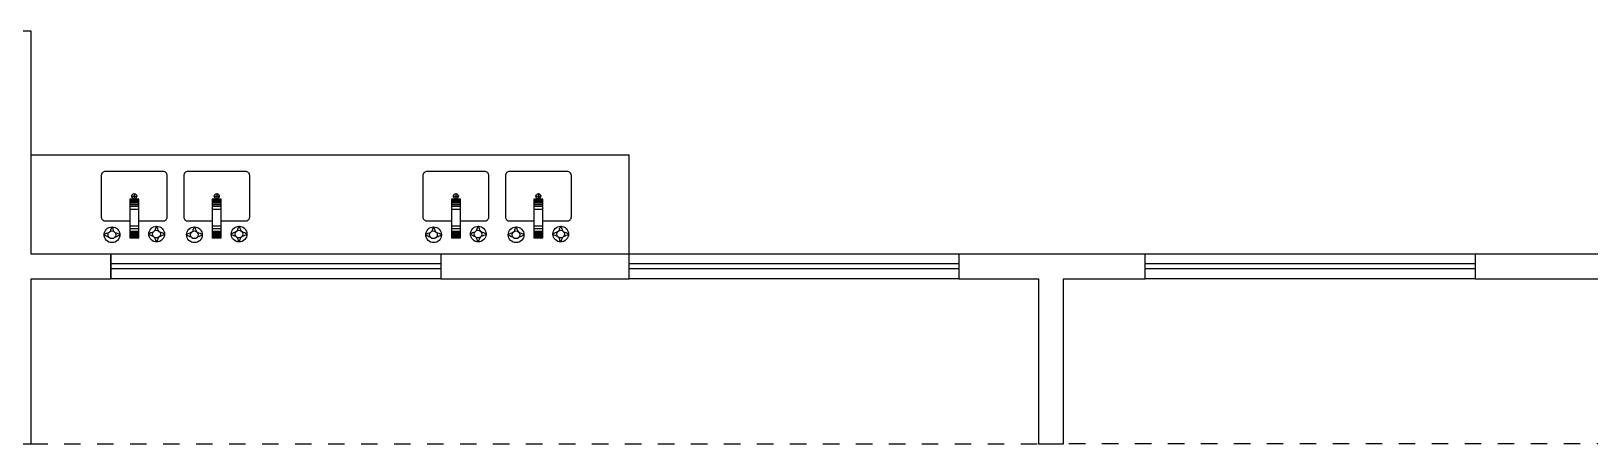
# Model space of a CAD drawing. Header units: millimetres. Extents: x 952 to 2017, y 419 to 1447.
# Drawn here: x 973.74 to 983.19, y 448.25 to 450.75 of the extents above; entities that cross this region are included whole.
import ezdxf

# ---------------------------------------------------------------- set-up
doc = ezdxf.new("R2010")
doc.units = ezdxf.units.MM
doc.linetypes.add('ACAD_ISO03W100', pattern=[30, 12, -18])
for name, color, linetype in [('can02', 2, 'Continuous'), ('Fios', 10, 'Continuous'), ('pena 01', 1, 'Continuous'), ('pena01', 1, 'Continuous'), ('pena02', 2, 'Continuous')]:
    doc.layers.add(name, color=color, linetype=linetype)

msp = doc.modelspace()

# ---------------------------------------------------------------- linework, layer by layer
at = {"layer": 'can02'}
for points in [[(973.7405, 448.2488), (973.7405, 449.2488), (974.2238, 449.2488), (974.2238, 449.3988), (973.7405, 449.3988), (973.7405, 450.7488), (973.2405, 450.7488), (973.2405, 450.5988), (973.5905, 450.5988), (973.5905, 448.2488)], [(977.3655, 449.2488), (977.3655, 449.3988), (976.2238, 449.3988), (976.2238, 449.2488)], [(979.9988, 448.2488), (979.9988, 449.2488), (980.4947, 449.2488), (980.4947, 449.3988), (979.3655, 449.3988), (979.3655, 449.2488), (979.8488, 449.2488), (979.8488, 448.2488)], [(983.6363, 449.2488), (983.6363, 449.3988), (982.4947, 449.3988), (982.4947, 449.2488)]]:
    msp.add_lwpolyline(points, close=True, dxfattribs=at)
at = {"layer": 'Fios'}
for p, q in [((973.7405, 449.9988), (977.3655, 449.9988)), ((977.3655, 449.3988), (977.3655, 449.9988)), ((974.1655, 449.8738), (974.1655, 449.6238)), ((974.5405, 449.8988), (974.1905, 449.8988)), ((974.5655, 449.6238), (974.5655, 449.8738)), ((974.6655, 449.8738), (974.6655, 449.6238)), ((975.0405, 449.8988), (974.6905, 449.8988)), ((975.0655, 449.6238), (975.0655, 449.8738)), ((976.1155, 449.8738), (976.1155, 449.6238)), ((976.4905, 449.8988), (976.1405, 449.8988)), ((976.5155, 449.6238), (976.5155, 449.8738)), ((976.6155, 449.8738), (976.6155, 449.6238)), ((976.9905, 449.8988), (976.6405, 449.8988)), ((977.0155, 449.6238), (977.0155, 449.8738)), ((974.3926, 449.7319), (974.3384, 449.7319)), ((974.3384, 449.7319), (974.3384, 449.4958)), ((974.3926, 449.7289), (974.3384, 449.7289)), ((974.3503, 449.7493), (974.3807, 449.7493)), ((974.3655, 449.7645), (974.3655, 449.7341)), ((974.3926, 449.4958), (974.3926, 449.7319)), ((974.8384, 449.7319), (974.8384, 449.4958)), ((974.8926, 449.7319), (974.8384, 449.7319)), ((974.8926, 449.7289), (974.8384, 449.7289)), ((974.8503, 449.7493), (974.8807, 449.7493)), ((974.8655, 449.7645), (974.8655, 449.7341)), ((974.8926, 449.4958), (974.8926, 449.7319)), ((976.2884, 449.7319), (976.2884, 449.4958)), ((976.3426, 449.7319), (976.2884, 449.7319)), ((976.3426, 449.7289), (976.2884, 449.7289)), ((976.3003, 449.7493), (976.3307, 449.7493)), ((976.3155, 449.7645), (976.3155, 449.7341)), ((976.3426, 449.4958), (976.3426, 449.7319)), ((976.8426, 449.7319), (976.7884, 449.7319)), ((976.7884, 449.7319), (976.7884, 449.4958)), ((976.8426, 449.7289), (976.7884, 449.7289)), ((976.8003, 449.7493), (976.8307, 449.7493)), ((976.8155, 449.7645), (976.8155, 449.7341)), ((976.8426, 449.4958), (976.8426, 449.7319)), ((974.3926, 449.7252), (974.3384, 449.7252)), ((974.3926, 449.7207), (974.3384, 449.7207)), ((974.3926, 449.7148), (974.3384, 449.7148)), ((974.3926, 449.7067), (974.3384, 449.7067)), ((974.3926, 449.6974), (974.3384, 449.6974)), ((974.3926, 449.6859), (974.3384, 449.6859)), ((974.3926, 449.6685), (974.3384, 449.6685)), ((974.8926, 449.7252), (974.8384, 449.7252)), ((974.8926, 449.7207), (974.8384, 449.7207)), ((974.8926, 449.7148), (974.8384, 449.7148)), ((974.8926, 449.7067), (974.8384, 449.7067)), ((974.8926, 449.6974), (974.8384, 449.6974)), ((974.8926, 449.6859), (974.8384, 449.6859)), ((974.8926, 449.6685), (974.8384, 449.6685)), ((976.3426, 449.7252), (976.2884, 449.7252)), ((976.3426, 449.7207), (976.2884, 449.7207)), ((976.3426, 449.7148), (976.2884, 449.7148)), ((976.3426, 449.7067), (976.2884, 449.7067)), ((976.3426, 449.6974), (976.2884, 449.6974)), ((976.3426, 449.6859), (976.2884, 449.6859)), ((976.3426, 449.6685), (976.2884, 449.6685)), ((976.8426, 449.7252), (976.7884, 449.7252)), ((976.8426, 449.7207), (976.7884, 449.7207)), ((976.8426, 449.7148), (976.7884, 449.7148)), ((976.8426, 449.7067), (976.7884, 449.7067)), ((976.8426, 449.6974), (976.7884, 449.6974)), ((976.8426, 449.6859), (976.7884, 449.6859)), ((976.8426, 449.6685), (976.7884, 449.6685)), ((974.1905, 449.5988), (974.3384, 449.5988)), ((974.3926, 449.567), (974.3384, 449.567)), ((974.3926, 449.5507), (974.3384, 449.5507)), ((974.3926, 449.5988), (974.5405, 449.5988)), ((974.6905, 449.5988), (974.8384, 449.5988)), ((974.8926, 449.567), (974.8384, 449.567)), ((974.8926, 449.5507), (974.8384, 449.5507)), ((974.8926, 449.5988), (975.0405, 449.5988)), ((976.1405, 449.5988), (976.2884, 449.5988)), ((976.3426, 449.567), (976.2884, 449.567)), ((976.3426, 449.5507), (976.2884, 449.5507)), ((976.3426, 449.5988), (976.4905, 449.5988)), ((976.6405, 449.5988), (976.7884, 449.5988)), ((976.8426, 449.567), (976.7884, 449.567)), ((976.8426, 449.5507), (976.7884, 449.5507)), ((976.8426, 449.5988), (976.9905, 449.5988)), ((974.3926, 449.5355), (974.3384, 449.5355)), ((974.3926, 449.5263), (974.3384, 449.5263)), ((974.3926, 449.5192), (974.3384, 449.5192)), ((974.3926, 449.5125), (974.3384, 449.5125)), ((974.3926, 449.5066), (974.3384, 449.5066)), ((974.3926, 449.5029), (974.3384, 449.5029)), ((974.3926, 449.5007), (974.3384, 449.5007)), ((974.3926, 449.4985), (974.3384, 449.4985)), ((974.3926, 449.4974), (974.3384, 449.4974)), ((974.3384, 449.4958), (974.3926, 449.4958)), ((974.8926, 449.5355), (974.8384, 449.5355)), ((974.8926, 449.5263), (974.8384, 449.5263)), ((974.8926, 449.5192), (974.8384, 449.5192)), ((974.8926, 449.5125), (974.8384, 449.5125)), ((974.8926, 449.5066), (974.8384, 449.5066)), ((974.8926, 449.5029), (974.8384, 449.5029)), ((974.8926, 449.5007), (974.8384, 449.5007)), ((974.8926, 449.4985), (974.8384, 449.4985)), ((974.8926, 449.4974), (974.8384, 449.4974)), ((974.8384, 449.4958), (974.8926, 449.4958)), ((976.3426, 449.5355), (976.2884, 449.5355)), ((976.3426, 449.5263), (976.2884, 449.5263)), ((976.3426, 449.5192), (976.2884, 449.5192)), ((976.3426, 449.5125), (976.2884, 449.5125)), ((976.3426, 449.5066), (976.2884, 449.5066)), ((976.3426, 449.5029), (976.2884, 449.5029)), ((976.3426, 449.5007), (976.2884, 449.5007)), ((976.3426, 449.4985), (976.2884, 449.4985)), ((976.3426, 449.4974), (976.2884, 449.4974)), ((976.2884, 449.4958), (976.3426, 449.4958)), ((976.8426, 449.5355), (976.7884, 449.5355)), ((976.8426, 449.5263), (976.7884, 449.5263)), ((976.8426, 449.5192), (976.7884, 449.5192)), ((976.8426, 449.5125), (976.7884, 449.5125)), ((976.8426, 449.5066), (976.7884, 449.5066)), ((976.8426, 449.5029), (976.7884, 449.5029)), ((976.8426, 449.5007), (976.7884, 449.5007)), ((976.8426, 449.4985), (976.7884, 449.4985)), ((976.8426, 449.4974), (976.7884, 449.4974)), ((976.7884, 449.4958), (976.8426, 449.4958))]:
    msp.add_line(p, q, dxfattribs=at)
for centre, radius in [((974.3655, 449.7493), 0.0152), ((974.8655, 449.7493), 0.0152), ((976.3155, 449.7493), 0.0152), ((976.8155, 449.7493), 0.0152), ((974.2305, 449.5153), 0.0477), ((974.2297, 449.5151), 0.0233), ((974.5012, 449.5194), 0.0477), ((974.5003, 449.5192), 0.0233), ((974.7305, 449.5153), 0.0477), ((974.7297, 449.5151), 0.0233), ((975.0012, 449.5194), 0.0477), ((975.0003, 449.5192), 0.0233), ((976.1805, 449.5153), 0.0477), ((976.1797, 449.5151), 0.0233), ((976.4512, 449.5194), 0.0477), ((976.4503, 449.5192), 0.0233), ((976.6805, 449.5153), 0.0477), ((976.6797, 449.5151), 0.0233), ((976.9512, 449.5194), 0.0477), ((976.9503, 449.5192), 0.0233)]:
    msp.add_circle(centre, radius, dxfattribs=at)
for centre, radius, start, end in [((974.1905, 449.8738), 0.025, 89.99996, 180.00004), ((974.5405, 449.8738), 0.025, 359.99996, 90.00004), ((974.6905, 449.8738), 0.025, 89.99996, 180.00004), ((975.0405, 449.8738), 0.025, 359.99996, 90.00004), ((976.1405, 449.8738), 0.025, 89.99996, 180.00004), ((976.4905, 449.8738), 0.025, 359.99996, 90.00004), ((976.6405, 449.8738), 0.025, 89.99996, 180.00004), ((976.9905, 449.8738), 0.025, 359.99996, 90.00004), ((974.1905, 449.6238), 0.025, 179.99996, 270.00004), ((974.3032, 449.5145), 0.0871, 146.18121, 165.97518), ((974.1573, 449.5161), 0.0871, 12.19895, 32.50746), ((974.5738, 449.5185), 0.0871, 146.18121, 165.97518), ((974.4279, 449.5202), 0.0871, 12.19895, 32.50746), ((974.5405, 449.6238), 0.025, 269.99996, 0.00004), ((974.6905, 449.6238), 0.025, 179.99996, 270.00004), ((974.8032, 449.5145), 0.0871, 146.18121, 165.97518), ((974.6573, 449.5161), 0.0871, 12.19895, 32.50746), ((975.0738, 449.5185), 0.0871, 146.18121, 165.97518), ((974.9279, 449.5202), 0.0871, 12.19895, 32.50746), ((975.0405, 449.6238), 0.025, 269.99996, 0.00004), ((976.1405, 449.6238), 0.025, 179.99996, 270.00004), ((976.2532, 449.5145), 0.0871, 146.18121, 165.97518), ((976.1073, 449.5161), 0.0871, 12.19895, 32.50746), ((976.5238, 449.5185), 0.0871, 146.18121, 165.97518), ((976.3779, 449.5202), 0.0871, 12.19895, 32.50746), ((976.4905, 449.6238), 0.025, 269.99996, 0.00004), ((976.6405, 449.6238), 0.025, 179.99996, 270.00004), ((976.7532, 449.5145), 0.0871, 146.18121, 165.97518), ((976.6073, 449.5161), 0.0871, 12.19895, 32.50746), ((977.0238, 449.5185), 0.0871, 146.18121, 165.97518), ((976.8779, 449.5202), 0.0871, 12.19895, 32.50746), ((976.9905, 449.6238), 0.025, 269.99996, 0.00004), ((974.2305, 449.4424), 0.0871, 103.87427, 123.16312), ((974.2305, 449.5882), 0.0871, 236.83688, 255.95713), ((974.2305, 449.4424), 0.0871, 56.83688, 77.49214), ((974.2305, 449.5882), 0.0871, 282.68337, 303.16312), ((974.5012, 449.4464), 0.0871, 103.87427, 123.16312), ((974.5012, 449.5923), 0.0871, 236.83688, 255.95713), ((974.5738, 449.5185), 0.0871, 193.01879, 212.50746), ((974.4279, 449.5202), 0.0871, 326.18121, 346.17978), ((974.5012, 449.4464), 0.0871, 56.83688, 77.49214), ((974.5012, 449.5923), 0.0871, 282.68337, 303.16312), ((974.7305, 449.4424), 0.0871, 103.87427, 123.16312), ((974.7305, 449.5882), 0.0871, 236.83688, 255.95713), ((974.7305, 449.4424), 0.0871, 56.83688, 77.49214), ((974.7305, 449.5882), 0.0871, 282.68337, 303.16312), ((975.0012, 449.4464), 0.0871, 103.87427, 123.16312), ((975.0012, 449.5923), 0.0871, 236.83688, 255.95713), ((975.0738, 449.5185), 0.0871, 193.01879, 212.50746), ((974.9279, 449.5202), 0.0871, 326.18121, 346.17978), ((975.0012, 449.4464), 0.0871, 56.83688, 77.49214), ((975.0012, 449.5923), 0.0871, 282.68337, 303.16312), ((976.1805, 449.4424), 0.0871, 103.87427, 123.16312), ((976.1805, 449.5882), 0.0871, 236.83688, 255.95713), ((976.1805, 449.4424), 0.0871, 56.83688, 77.49214), ((976.1805, 449.5882), 0.0871, 282.68337, 303.16312), ((976.4512, 449.4464), 0.0871, 103.87427, 123.16312), ((976.4512, 449.5923), 0.0871, 236.83688, 255.95713), ((976.5238, 449.5185), 0.0871, 193.01879, 212.50746), ((976.3779, 449.5202), 0.0871, 326.18121, 346.17978), ((976.4512, 449.4464), 0.0871, 56.83688, 77.49214), ((976.4512, 449.5923), 0.0871, 282.68337, 303.16312), ((976.6805, 449.4424), 0.0871, 103.87427, 123.16312), ((976.6805, 449.5882), 0.0871, 236.83688, 255.95713), ((976.6805, 449.4424), 0.0871, 56.83688, 77.49214), ((976.6805, 449.5882), 0.0871, 282.68337, 303.16312), ((976.9512, 449.4464), 0.0871, 103.87427, 123.16312), ((976.9512, 449.5923), 0.0871, 236.83688, 255.95713), ((977.0238, 449.5185), 0.0871, 193.01879, 212.50746), ((976.8779, 449.5202), 0.0871, 326.18121, 346.17978), ((976.9512, 449.4464), 0.0871, 56.83688, 77.49214), ((976.9512, 449.5923), 0.0871, 282.68337, 303.16312)]:
    msp.add_arc(centre, radius, start, end, dxfattribs=at)
at = {"layer": 'pena 01', "linetype": 'ACAD_ISO03W100', "ltscale": 0.005}
for p, q in [((973.7405, 448.2488), (979.8488, 448.2488)), ((986.1322, 448.2488), (979.9988, 448.2488))]:
    msp.add_line(p, q, dxfattribs=at)
at = {"layer": 'pena01'}
for p, q in [((976.2238, 449.3988), (974.2238, 449.3988)), ((979.3655, 449.3988), (977.3655, 449.3988)), ((982.4947, 449.3988), (980.4947, 449.3988)), ((976.2238, 449.2488), (974.2238, 449.2488)), ((979.3655, 449.2488), (977.3655, 449.2488)), ((982.4947, 449.2488), (980.4947, 449.2488))]:
    msp.add_line(p, q, dxfattribs=at)
at = {"layer": 'pena02'}
for p, q in [((974.2238, 449.3988), (974.2238, 449.2488)), ((976.2238, 449.3388), (974.2238, 449.3388)), ((976.2238, 449.3088), (974.2238, 449.3088)), ((979.3655, 449.3388), (977.3655, 449.3388)), ((979.3655, 449.3088), (977.3655, 449.3088)), ((982.4947, 449.3388), (980.4947, 449.3388)), ((982.4947, 449.3088), (980.4947, 449.3088))]:
    msp.add_line(p, q, dxfattribs=at)

doc.saveas('drawing.dxf')
